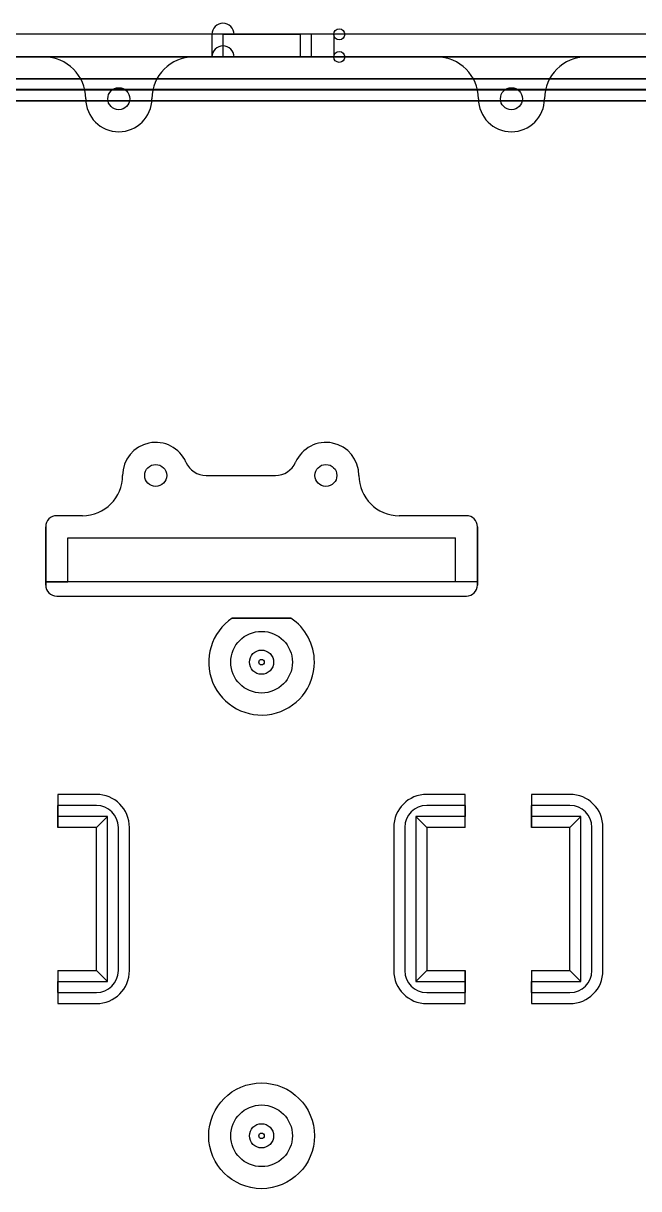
# Model space of a CAD drawing. Header units: millimetres. Extents: x -7 to 180, y -185 to 58.
# Drawn here: x 64.4 to 120.2, y -47.8 to 58 of the extents above; entities that cross this region are included whole.
import ezdxf

# ---------------------------------------------------------------- set-up
doc = ezdxf.new("R2010")
doc.units = ezdxf.units.MM
doc.layers.add('Body018', color=7, linetype='CONTINUOUS')

msp = doc.modelspace()

# ---------------------------------------------------------------- linework, layer by layer
at = {"layer": 'Body018'}
for p, q in [((172, 57, 16.55), (0, 57, 16.55)), ((172, 57, 16.55), (0, 57, 16.55)), ((172, 57, 3), (0, 57, 3)), ((172, 57, 3), (0, 57, 3)), ((81.5, 57, 4.7), (81.5, 54.95, 4.7)), ((81.5, 57, 5.9), (81.5, 54.95, 5.9)), ((81.5, 57, 4.7), (81.5, 57, 5.9)), ((81.5, 57, 5.9), (81.5, 54.95, 5.9)), ((81.5, 57, 4.7), (81.5, 54.95, 4.7)), ((81.5, 57, 4.7), (81.5, 57, 5.9)), ((89.5, 57, 3.7), (82.5, 57, 3.7)), ((82.5, 57, 3.7), (82.5, 54.95, 3.7)), ((82.5, 57, 6.9), (89.5, 57, 6.9)), ((82.5, 57, 6.9), (82.5, 54.95, 6.9)), ((82.5, 57, 3.7), (82.5, 54.95, 3.7)), ((82.5, 57, 6.9), (82.5, 54.95, 6.9)), ((82.5, 57, 6.9), (89.5, 57, 6.9)), ((89.5, 57, 3.7), (82.5, 57, 3.7)), ((89.5, 57, 3.7), (89.5, 54.95, 3.7)), ((89.5, 57, 6.9), (89.5, 54.95, 6.9)), ((89.5, 57, 3.7), (89.5, 54.95, 3.7)), ((89.5, 57, 6.9), (89.5, 54.95, 6.9)), ((90.5, 57, 5.9), (90.5, 57, 4.7)), ((90.5, 57, 4.7), (90.5, 54.95, 4.7)), ((90.5, 57, 5.9), (90.5, 54.95, 5.9)), ((90.5, 57, 4.7), (90.5, 54.95, 4.7)), ((90.5, 57, 5.9), (90.5, 54.95, 5.9)), ((90.5, 57, 5.9), (90.5, 57, 4.7)), ((92.55, 57, 5.3), (92.55, 54.95, 5.3)), ((92.55, 57, 5.3), (92.55, 54.95, 5.3)), ((66.24, 54.95), (0, 54.95)), ((172, 54.95, 18.6), (0, 54.95, 18.6)), ((172, 54.95, 18.6), (0, 54.95, 18.6)), ((172, 54.95, 16.6), (0, 54.95, 16.6)), ((172, 54.95, 18.6), (0, 54.95, 18.6)), ((0, 54.95, 11.401), (172, 54.95, 11.401)), ((172, 54.95, 16.6), (0, 54.95, 16.6)), ((0, 54.95, 11.401), (172, 54.95, 11.401)), ((141.5, 54.95, 8.601), (0, 54.95, 8.601)), ((66.24, 54.95), (0, 54.95)), ((172, 54.95, 18.6), (0, 54.95, 18.6)), ((141.5, 54.95, 8.601), (0, 54.95, 8.601)), ((66.24, 54.95), (66.24, 54.95, 2)), ((66.24, 54.95, 2), (79.84, 54.95, 2)), ((66.24, 54.95), (66.24, 54.95, 2)), ((66.24, 54.95, 2), (79.84, 54.95, 2)), ((101.89, 54.95), (79.84, 54.95)), ((79.84, 54.95), (79.84, 54.95, 2)), ((101.89, 54.95), (79.84, 54.95)), ((79.84, 54.95), (79.84, 54.95, 2)), ((81.5, 54.95, 5.9), (81.5, 54.95, 4.7)), ((81.5, 54.95, 5.9), (81.5, 54.95, 4.7)), ((82.5, 54.95, 3.7), (89.5, 54.95, 3.7)), ((89.5, 54.95, 6.9), (82.5, 54.95, 6.9)), ((82.5, 54.95, 3.7), (89.5, 54.95, 3.7)), ((89.5, 54.95, 6.9), (82.5, 54.95, 6.9)), ((90.5, 54.95, 4.7), (90.5, 54.95, 5.9)), ((90.5, 54.95, 4.7), (90.5, 54.95, 5.9)), ((101.89, 54.95, 2), (115.49, 54.95, 2)), ((101.89, 54.95), (101.89, 54.95, 2)), ((101.89, 54.95), (101.89, 54.95, 2)), ((101.89, 54.95, 2), (115.49, 54.95, 2)), ((141.5, 54.95), (115.49, 54.95)), ((141.5, 54.95), (115.49, 54.95)), ((115.49, 54.95), (115.49, 54.95, 2)), ((115.49, 54.95), (115.49, 54.95, 2)), ((143.5, 52.951, 10.6), (0, 52.951, 10.6)), ((143.5, 52.951, 10.6), (0, 52.951, 10.6)), ((0, 52.95, 16.6), (172, 52.95, 16.6)), ((0, 52.95, 16.6), (172, 52.95, 16.6)), ((172, 52.95, 13.401), (0, 52.95, 13.401)), ((143.5, 52.95, 10.601), (0, 52.95, 10.601)), ((172, 52.95, 13.401), (0, 52.95, 13.401)), ((143.5, 52.95, 10.6), (0, 52.95, 10.6)), ((143.5, 52.95, 10.601), (0, 52.95, 10.601)), ((143.5, 52.95, 10.6), (0, 52.95, 10.6)), ((172, 52, -2), (0, 52, -2)), ((172, 52, -2), (0, 52, -2)), ((0, 51.95, 16.6), (172, 51.95, 16.6)), ((0, 51.95, 16.6), (172, 51.95, 16.6)), ((0, 50.95, 15.6), (172, 50.95, 15.6)), ((172, 50.95, 12.601), (0, 50.95, 12.601)), ((0, 50.95, 15.6), (172, 50.95, 15.6)), ((172, 50.95, 12.601), (0, 50.95, 12.601)), ((70.04, 51.15), (70.04, 51.15, 2)), ((70.04, 51.15), (70.04, 51.15, 2)), ((74.04, 51.15, 2), (74.04, 51.15)), ((74.04, 51.15, 2), (74.04, 51.15)), ((76.04, 51.15), (76.04, 51.15, 2)), ((76.04, 51.15), (76.04, 51.15, 2)), ((105.69, 51.15), (105.69, 51.15, 2)), ((105.69, 51.15), (105.69, 51.15, 2)), ((109.69, 51.15, 2), (109.69, 51.15)), ((109.69, 51.15, 2), (109.69, 51.15)), ((111.69, 51.15), (111.69, 51.15, 2)), ((111.69, 51.15), (111.69, 51.15, 2)), ((79.14, 18.15), (79.14, 18.15, 2)), ((79.14, 18.15), (79.14, 18.15, 2)), ((89.09, 18.15), (89.09, 18.15, 2)), ((89.09, 18.15), (89.09, 18.15, 2)), ((73.39, 16.95), (73.39, 16.95, 2)), ((73.39, 16.95), (73.39, 16.95, 2)), ((77.39, 16.95, 2), (77.39, 16.95)), ((77.39, 16.95, 2), (77.39, 16.95)), ((80.973, 16.95), (87.257, 16.95)), ((80.973, 16.95), (80.973, 16.95, 2)), ((80.973, 16.95), (87.257, 16.95)), ((80.973, 16.95, 2), (87.257, 16.95, 2)), ((80.973, 16.95), (80.973, 16.95, 2)), ((80.973, 16.95, 2), (87.257, 16.95, 2)), ((87.257, 16.95), (87.257, 16.95, 2)), ((87.257, 16.95), (87.257, 16.95, 2)), ((92.84, 16.95, 2), (92.84, 16.95)), ((92.84, 16.95, 2), (92.84, 16.95)), ((94.84, 16.95), (94.84, 16.95, 2)), ((94.84, 16.95), (94.84, 16.95, 2)), ((69.74, 13.3), (67.4, 13.3)), ((67.4, 13.3, 2), (67.4, 13.3)), ((69.74, 13.3, 2), (67.4, 13.3, 2)), ((67.4, 13.3, 2), (67.4, 13.3)), ((69.74, 13.3), (67.4, 13.3)), ((69.74, 13.3, 2), (67.4, 13.3, 2)), ((69.74, 13.3), (69.74, 13.3, 2)), ((69.74, 13.3), (69.74, 13.3, 2)), ((104.6, 13.3), (98.49, 13.3)), ((98.49, 13.3), (98.49, 13.3, 2)), ((104.6, 13.3, 2), (98.49, 13.3, 2)), ((98.49, 13.3), (98.49, 13.3, 2)), ((104.6, 13.3), (98.49, 13.3)), ((104.6, 13.3, 2), (98.49, 13.3, 2)), ((104.6, 13.3, 2), (104.6, 13.3)), ((104.6, 13.3, 2), (104.6, 13.3)), ((66.4, 12.3), (66.4, 7)), ((66.4, 12.3), (66.4, 7)), ((66.4, 7.3, 2), (66.4, 12.3, 2)), ((66.4, 12.3, 2), (66.4, 12.3)), ((66.4, 12.3, 2), (66.4, 12.3)), ((66.4, 7.3, 2), (66.4, 12.3, 2)), ((105.6, 12.3), (105.6, 7)), ((105.6, 12.3, 2), (105.6, 12.3)), ((105.6, 12.3), (105.6, 7)), ((105.6, 12.3, 2), (105.6, 12.3)), ((105.6, 7.3, 2), (105.6, 12.3, 2)), ((105.6, 7.3, 2), (105.6, 12.3, 2)), ((68.4, 7.3, 2), (68.4, 11.3, 2)), ((68.4, 11.3, 2), (103.6, 11.3, 2)), ((68.4, 7.3), (68.4, 11.3)), ((68.4, 11.3), (68.4, 11.3, 2)), ((68.4, 7.3, 2), (68.4, 11.3, 2)), ((68.4, 7.3), (68.4, 11.3)), ((68.4, 11.3), (103.6, 11.3)), ((68.4, 11.3), (103.6, 11.3)), ((68.4, 11.3), (68.4, 11.3, 2)), ((68.4, 11.3, 2), (103.6, 11.3, 2)), ((103.6, 7.3, 2), (103.6, 11.3, 2)), ((103.6, 7.3), (103.6, 11.3)), ((103.6, 7.3), (103.6, 11.3)), ((103.6, 11.3), (103.6, 11.3, 2)), ((103.6, 7.3, 2), (103.6, 11.3, 2)), ((103.6, 11.3), (103.6, 11.3, 2)), ((66.4, 7, 3), (66.4, 7.3, 3)), ((66.4, 7.3, 3), (66.4, 7.3, 2)), ((66.4, 7, 3), (66.4, 7.3, 3)), ((105.6, 7.3, 3), (66.4, 7.3, 3)), ((66.4, 7.3, 3), (66.4, 7.3, 2)), ((66.4, 7.3, 2), (68.4, 7.3, 2)), ((105.6, 7.3, 3), (66.4, 7.3, 3)), ((66.4, 7.3, 2), (68.4, 7.3, 2)), ((66.4, 7, 3), (66.4, 7)), ((66.4, 7, 3), (66.4, 7)), ((68.4, 7.3), (68.4, 7.3, 2)), ((103.6, 7.3), (68.4, 7.3)), ((68.4, 7.3), (68.4, 7.3, 2)), ((103.6, 7.3), (68.4, 7.3)), ((103.6, 7.3), (103.6, 7.3, 2)), ((105.6, 7.3, 2), (103.6, 7.3, 2)), ((105.6, 7.3, 2), (103.6, 7.3, 2)), ((103.6, 7.3), (103.6, 7.3, 2)), ((105.6, 7, 3), (105.6, 7.3, 3)), ((105.6, 7.3, 3), (105.6, 7.3, 2)), ((105.6, 7, 3), (105.6, 7.3, 3)), ((105.6, 7.3, 3), (105.6, 7.3, 2)), ((105.6, 7, 3), (105.6, 7)), ((105.6, 7, 3), (105.6, 7)), ((67.4, 6), (104.6, 6)), ((67.4, 6), (104.6, 6)), ((67.4, 6, 3), (104.6, 6, 3)), ((67.4, 6, 3), (67.4, 6)), ((67.4, 6, 3), (67.4, 6)), ((67.4, 6, 3), (104.6, 6, 3)), ((104.6, 6, 3), (104.6, 6)), ((104.6, 6, 3), (104.6, 6)), ((83.347, 4), (88.653, 4)), ((83.347, 4), (88.653, 4)), ((86.25, 0, 2), (86.25, 0, -1.8)), ((86.25, 0, 2), (86.25, 0, -1.8)), ((87.1, 0, 7), (87.1, 0, 2)), ((87.1, 0, 7), (87.1, 0, 2)), ((88.8, 0, 2), (88.8, 0, 7)), ((88.8, 0, 2), (88.8, 0, 7)), ((67.5, -12), (67.5, -15)), ((71, -12), (67.5, -12)), ((67.5, -12), (67.5, -15)), ((71, -12), (67.5, -12)), ((104.5, -12), (101, -12)), ((104.5, -12), (101, -12)), ((104.5, -15), (104.5, -12)), ((104.5, -15), (104.5, -12)), ((110.5, -12), (110.5, -15)), ((114, -12), (110.5, -12)), ((110.5, -12), (110.5, -15)), ((114, -12), (110.5, -12)), ((67.5, -14, 2), (67.5, -13, 2)), ((67.5, -13, 2), (67.5, -13, 1)), ((71, -13, 1), (67.5, -13, 1)), ((67.5, -14, 2), (67.5, -13, 2)), ((71, -13, 2), (67.5, -13, 2)), ((71, -13, 1), (67.5, -13, 1)), ((67.5, -13, 2), (67.5, -13, 1)), ((71, -13, 2), (67.5, -13, 2)), ((71, -13, 1), (71, -13, 2)), ((71, -13, 1), (71, -13, 2)), ((104.5, -13, 1), (101, -13, 1)), ((104.5, -13, 1), (101, -13, 1)), ((101, -13, 1), (101, -13, 2)), ((104.5, -13, 2), (101, -13, 2)), ((104.5, -13, 2), (101, -13, 2)), ((101, -13, 1), (101, -13, 2)), ((104.5, -13, 2), (104.5, -13, 1)), ((104.5, -13, 2), (104.5, -14, 2)), ((104.5, -13, 2), (104.5, -13, 1)), ((104.5, -13, 2), (104.5, -14, 2)), ((110.5, -14, 2), (110.5, -13, 2)), ((110.5, -13, 2), (110.5, -13, 1)), ((114, -13, 1), (110.5, -13, 1)), ((110.5, -14, 2), (110.5, -13, 2)), ((114, -13, 2), (110.5, -13, 2)), ((114, -13, 1), (110.5, -13, 1)), ((110.5, -13, 2), (110.5, -13, 1)), ((114, -13, 2), (110.5, -13, 2)), ((114, -13, 1), (114, -13, 2)), ((114, -13, 1), (114, -13, 2)), ((67.5, -15, 1), (67.5, -14, 2)), ((72, -14, 2), (67.5, -14, 2)), ((72, -14, 2), (67.5, -14, 2)), ((67.5, -15, 1), (67.5, -14, 2)), ((71, -15, 1), (72, -14, 2)), ((71, -15, 1), (72, -14, 2)), ((72, -29, 2), (72, -14, 2)), ((72, -29, 2), (72, -14, 2)), ((104.5, -14, 2), (100, -14, 2)), ((100, -14, 2), (100, -29, 2)), ((104.5, -14, 2), (100, -14, 2)), ((101, -15, 1), (100, -14, 2)), ((101, -15, 1), (100, -14, 2)), ((100, -14, 2), (100, -29, 2)), ((104.5, -15, 1), (104.5, -14, 2)), ((104.5, -15, 1), (104.5, -14, 2)), ((110.5, -15, 1), (110.5, -14, 2)), ((115, -14, 2), (110.5, -14, 2)), ((115, -14, 2), (110.5, -14, 2)), ((110.5, -15, 1), (110.5, -14, 2)), ((114, -15, 1), (115, -14, 2)), ((114, -15, 1), (115, -14, 2)), ((115, -29, 2), (115, -14, 2)), ((115, -29, 2), (115, -14, 2)), ((71, -15), (67.5, -15)), ((71, -15), (67.5, -15)), ((67.5, -15), (67.5, -15, 1)), ((71, -15, 1), (67.5, -15, 1)), ((67.5, -15), (67.5, -15, 1)), ((71, -15, 1), (67.5, -15, 1)), ((71, -28), (71, -15)), ((71, -28), (71, -15)), ((71, -15), (71, -15, 1)), ((71, -28, 1), (71, -15, 1)), ((71, -15), (71, -15, 1)), ((71, -28, 1), (71, -15, 1)), ((73, -28, 1), (73, -15, 1)), ((73, -28, 2), (73, -15, 2)), ((73, -15, 1), (73, -15, 2)), ((73, -28, 1), (73, -15, 1)), ((73, -15, 1), (73, -15, 2)), ((73, -28, 2), (73, -15, 2)), ((74, -28), (74, -15)), ((74, -28), (74, -15)), ((98, -15), (98, -28)), ((98, -15), (98, -28)), ((99, -15, 1), (99, -28, 1)), ((99, -15, 2), (99, -28, 2)), ((99, -15, 1), (99, -28, 1)), ((99, -15, 2), (99, -28, 2)), ((99, -15, 1), (99, -15, 2)), ((99, -15, 1), (99, -15, 2)), ((104.5, -15), (101, -15)), ((101, -15), (101, -28)), ((104.5, -15), (101, -15)), ((101, -15), (101, -15, 1)), ((104.5, -15, 1), (101, -15, 1)), ((101, -15), (101, -28)), ((101, -15, 1), (101, -28, 1)), ((101, -15), (101, -15, 1)), ((104.5, -15, 1), (101, -15, 1)), ((101, -15, 1), (101, -28, 1)), ((104.5, -15, 1), (104.5, -15)), ((104.5, -15, 1), (104.5, -15)), ((114, -15), (110.5, -15)), ((114, -15), (110.5, -15)), ((110.5, -15), (110.5, -15, 1)), ((114, -15, 1), (110.5, -15, 1)), ((110.5, -15), (110.5, -15, 1)), ((114, -15, 1), (110.5, -15, 1)), ((114, -28), (114, -15)), ((114, -28), (114, -15)), ((114, -15), (114, -15, 1)), ((114, -28, 1), (114, -15, 1)), ((114, -15), (114, -15, 1)), ((114, -28, 1), (114, -15, 1)), ((116, -28, 1), (116, -15, 1)), ((116, -28, 2), (116, -15, 2)), ((116, -15, 1), (116, -15, 2)), ((116, -28, 1), (116, -15, 1)), ((116, -15, 1), (116, -15, 2)), ((116, -28, 2), (116, -15, 2)), ((117, -28), (117, -15)), ((117, -28), (117, -15)), ((67.5, -28), (67.5, -31)), ((67.5, -28), (71, -28)), ((67.5, -28), (67.5, -31)), ((67.5, -28, 1), (67.5, -29, 2)), ((67.5, -28, 1), (67.5, -28)), ((67.5, -28), (71, -28)), ((67.5, -28, 1), (71, -28, 1)), ((67.5, -28, 1), (67.5, -28)), ((67.5, -28, 1), (67.5, -29, 2)), ((67.5, -28, 1), (71, -28, 1)), ((71, -28), (71, -28, 1)), ((71, -28), (71, -28, 1)), ((71, -28, 1), (72, -29, 2)), ((71, -28, 1), (72, -29, 2)), ((73, -28, 1), (73, -28, 2)), ((73, -28, 1), (73, -28, 2)), ((99, -28, 1), (99, -28, 2)), ((99, -28, 1), (99, -28, 2)), ((101, -28, 1), (100, -29, 2)), ((101, -28, 1), (100, -29, 2)), ((101, -28), (104.5, -28)), ((101, -28), (101, -28, 1)), ((101, -28), (104.5, -28)), ((101, -28, 1), (104.5, -28, 1)), ((101, -28), (101, -28, 1)), ((101, -28, 1), (104.5, -28, 1)), ((104.5, -31), (104.5, -28)), ((104.5, -28), (104.5, -28, 1)), ((104.5, -31), (104.5, -28)), ((104.5, -28), (104.5, -28, 1)), ((104.5, -28, 1), (104.5, -29, 2)), ((104.5, -28, 1), (104.5, -29, 2)), ((110.5, -28), (110.5, -31)), ((110.5, -28), (114, -28)), ((110.5, -28), (110.5, -31)), ((110.5, -28, 1), (110.5, -29, 2)), ((110.5, -28, 1), (110.5, -28)), ((110.5, -28), (114, -28)), ((110.5, -28, 1), (114, -28, 1)), ((110.5, -28, 1), (110.5, -28)), ((110.5, -28, 1), (110.5, -29, 2)), ((110.5, -28, 1), (114, -28, 1)), ((114, -28), (114, -28, 1)), ((114, -28), (114, -28, 1)), ((114, -28, 1), (115, -29, 2)), ((114, -28, 1), (115, -29, 2)), ((116, -28, 1), (116, -28, 2)), ((116, -28, 1), (116, -28, 2)), ((67.5, -30, 2), (67.5, -29, 2)), ((67.5, -30, 2), (67.5, -29, 2)), ((67.5, -29, 2), (72, -29, 2)), ((67.5, -29, 2), (72, -29, 2)), ((100, -29, 2), (104.5, -29, 2)), ((100, -29, 2), (104.5, -29, 2)), ((104.5, -29, 2), (104.5, -30, 2)), ((104.5, -29, 2), (104.5, -30, 2)), ((110.5, -30, 2), (110.5, -29, 2)), ((110.5, -30, 2), (110.5, -29, 2)), ((110.5, -29, 2), (115, -29, 2)), ((110.5, -29, 2), (115, -29, 2)), ((67.5, -30, 2), (67.5, -30, 1)), ((67.5, -30, 1), (71, -30, 1)), ((67.5, -30, 1), (71, -30, 1)), ((67.5, -30, 2), (71, -30, 2)), ((67.5, -30, 2), (67.5, -30, 1)), ((67.5, -30, 2), (71, -30, 2)), ((71, -30, 1), (71, -30, 2)), ((71, -30, 1), (71, -30, 2)), ((101, -30, 1), (104.5, -30, 1)), ((101, -30, 2), (104.5, -30, 2)), ((101, -30, 1), (104.5, -30, 1)), ((101, -30, 2), (104.5, -30, 2)), ((101, -30, 1), (101, -30, 2)), ((101, -30, 1), (101, -30, 2)), ((104.5, -30, 2), (104.5, -30, 1)), ((104.5, -30, 2), (104.5, -30, 1)), ((110.5, -30, 2), (110.5, -30, 1)), ((110.5, -30, 1), (114, -30, 1)), ((110.5, -30, 1), (114, -30, 1)), ((110.5, -30, 2), (114, -30, 2)), ((110.5, -30, 2), (110.5, -30, 1)), ((110.5, -30, 2), (114, -30, 2)), ((114, -30, 1), (114, -30, 2)), ((114, -30, 1), (114, -30, 2)), ((67.5, -31), (71, -31)), ((67.5, -31), (71, -31)), ((101, -31), (104.5, -31)), ((101, -31), (104.5, -31)), ((110.5, -31), (114, -31)), ((110.5, -31), (114, -31)), ((86.25, -43, 2), (86.25, -43, -1.8)), ((86.25, -43, 2), (86.25, -43, -1.8)), ((87.1, -43, 7), (87.1, -43, 2)), ((87.1, -43, 7), (87.1, -43, 2)), ((88.8, -43, 2), (88.8, -43, 7)), ((88.8, -43, 2), (88.8, -43, 7))]:
    msp.add_line(p, q, dxfattribs=at)
msp.add_lwpolyline([(88.653, 4), (83.666, 4), (83.347, 4)], dxfattribs=at)
msp.add_lwpolyline([(88.653, 4), (83.666, 4), (83.347, 4)], dxfattribs=at)
for centre, radius in [((93.05, 57, 5.3), 0.5), ((93.05, 57, 5.3), 0.5), ((93.05, 54.95, 5.3), 0.5), ((93.05, 54.95, 5.3), 0.5), ((73.04, 51.15, 2), 1), ((73.04, 51.15, 2), 1), ((73.04, 51.15), 1), ((73.04, 51.15), 1), ((108.69, 51.15, 2), 1), ((108.69, 51.15, 2), 1), ((108.69, 51.15), 1), ((108.69, 51.15), 1), ((76.39, 16.95, 2), 1), ((76.39, 16.95, 2), 1), ((76.39, 16.95), 1), ((76.39, 16.95), 1), ((91.84, 16.95, 2), 1), ((91.84, 16.95, 2), 1), ((91.84, 16.95), 1), ((91.84, 16.95), 1), ((86, 0, 2), 2.8), ((86, 0, 2), 2.8), ((86, 0, 7), 2.8), ((86, 0, 7), 2.8), ((86, 0, 7), 1.1), ((86, 0, 7), 1.1), ((86, 0, 2), 1.1), ((86, 0, 2), 1.1), ((86, 0, 2), 0.25), ((86, 0, 2), 0.25), ((86, 0, -1.8), 0.25), ((86, 0, -1.8), 0.25), ((86, -43), 4.8), ((86, -43), 4.8), ((86, -43, 2), 2.8), ((86, -43, 2), 2.8), ((86, -43, 7), 2.8), ((86, -43, 7), 2.8), ((86, -43, 7), 1.1), ((86, -43, 7), 1.1), ((86, -43, 2), 1.1), ((86, -43, 2), 1.1), ((86, -43, 2), 0.25), ((86, -43, 2), 0.25), ((86, -43, -1.8), 0.25), ((86, -43, -1.8), 0.25)]:
    msp.add_circle(centre, radius, dxfattribs=at)
for centre, radius, start, end in [((82.5, 57, 5.9), 1, 0, 180), ((82.5, 57, 5.9), 1, 0, 180), ((89.5, 57, 4.7), 1, 0, 0), ((89.5, 57, 4.7), 1, 0, 0), ((82.5, 57, 4.7), 0, 180, 0), ((82.5, 57, 4.7), 0, 180, 0), ((89.5, 57, 5.9), 0, 0, 0), ((89.5, 57, 5.9), 0, 0, 0), ((82.5, 54.95, 5.9), 1, 0, 180), ((82.5, 54.95, 5.9), 1, 0, 180), ((89.5, 54.95, 4.7), 1, 0, 0), ((89.5, 54.95, 4.7), 1, 0, 0), ((66.24, 51.15), 3.8, 0, 90), ((66.24, 51.15), 3.8, 0, 90), ((66.24, 51.15, 2), 3.8, 0, 90), ((66.24, 51.15, 2), 3.8, 0, 90), ((79.84, 51.15), 3.8, 90, -180), ((79.84, 51.15), 3.8, 90, -180), ((79.84, 51.15, 2), 3.8, 90, -180), ((79.84, 51.15, 2), 3.8, 90, -180), ((82.5, 54.95, 4.7), 0, 180, 0), ((82.5, 54.95, 4.7), 0, 180, 0), ((89.5, 54.95, 5.9), 0, 0, 0), ((89.5, 54.95, 5.9), 0, 0, 0), ((101.89, 51.15), 3.8, 0, 90), ((101.89, 51.15), 3.8, 0, 90), ((101.89, 51.15, 2), 3.8, 0, 90), ((101.89, 51.15, 2), 3.8, 0, 90), ((115.49, 51.15), 3.8, 90, 180), ((115.49, 51.15), 3.8, 90, 180), ((115.49, 51.15, 2), 3.8, 90, 180), ((115.49, 51.15, 2), 3.8, 90, 180), ((73.04, 51.15), 3, 180, 0), ((73.04, 51.15), 3, 180, 0), ((73.04, 51.15, 2), 3, 180, 0), ((73.04, 51.15, 2), 3, 180, 0), ((108.69, 51.15), 3, 180, 0), ((108.69, 51.15), 3, 180, 0), ((108.69, 51.15, 2), 3, 180, 0), ((108.69, 51.15, 2), 3, 180, 0), ((76.39, 16.95), 3, 23.57818, 180), ((76.39, 16.95), 3, 23.57818, 180), ((76.39, 16.95, 2), 3, 23.57818, 180), ((76.39, 16.95, 2), 3, 23.57818, 180), ((91.84, 16.95), 3, 0, 156.42182), ((91.84, 16.95), 3, 0, 156.42182), ((91.84, 16.95, 2), 3, 0, 156.42182), ((91.84, 16.95, 2), 3, 0, 156.42182), ((80.973, 18.95), 2, -156.42182, -90), ((80.973, 18.95), 2, -156.42182, -90), ((80.973, 18.95, 2), 2, -156.42182, -90), ((80.973, 18.95, 2), 2, -156.42182, -90), ((87.257, 18.95), 2, -90, -23.57818), ((87.257, 18.95), 2, -90, -23.57818), ((87.257, 18.95, 2), 2, -90, -23.57818), ((87.257, 18.95, 2), 2, -90, -23.57818), ((69.74, 16.95), 3.65, -90, 0), ((69.74, 16.95), 3.65, -90, 0), ((69.74, 16.95, 2), 3.65, -90, 0), ((69.74, 16.95, 2), 3.65, -90, 0), ((98.49, 16.95), 3.65, 180, -90), ((98.49, 16.95), 3.65, 180, -90), ((98.49, 16.95, 2), 3.65, 180, -90), ((98.49, 16.95, 2), 3.65, 180, -90), ((67.4, 12.3), 1, 90, 180), ((67.4, 12.3, 2), 1, 90, 180), ((67.4, 12.3), 1, 90, 180), ((67.4, 12.3, 2), 1, 90, 180), ((104.6, 12.3), 1, 0, 90), ((104.6, 12.3, 2), 1, 0, 90), ((104.6, 12.3), 1, 0, 90), ((104.6, 12.3, 2), 1, 0, 90), ((67.4, 7), 1, 180, -90), ((67.4, 7, 3), 1, 180, -90), ((67.4, 7), 1, 180, -90), ((67.4, 7, 3), 1, 180, -90), ((104.6, 7), 1, -90, 0), ((104.6, 7, 3), 1, -90, 0), ((104.6, 7), 1, -90, 0), ((104.6, 7, 3), 1, -90, 0), ((86, 0), 4.8, 123.55731, 0), ((86, 0), 4.8, 123.55731, 0), ((86, 0), 4.8, 0, 56.44269), ((86, 0), 4.8, 0, 56.44269), ((90.8, 0, 2), 0, 180, 0), ((90.8, 0, 2), 0, 180, 0), ((67.5, -12, 1), 0, -90, 0), ((67.5, -12, 1), 0, -90, 0), ((71, -15), 3, 0, 90), ((71, -12, 1), 0, -90, 0), ((71, -15), 3, 0, 90), ((71, -12, 1), 0, -90, 0), ((101, -15), 3, 90, 180), ((101, -15), 3, 90, 180), ((101, -12, 1), 0, -90, 0), ((101, -12, 1), 0, -90, 0), ((104.5, -12, 1), 0, -90, 0), ((104.5, -12, 1), 0, -90, 0), ((110.5, -12, 1), 0, -90, 0), ((110.5, -12, 1), 0, -90, 0), ((114, -15), 3, 0, 90), ((114, -12, 1), 0, -90, 0), ((114, -15), 3, 0, 90), ((114, -12, 1), 0, -90, 0), ((71, -15, 1), 2, 0, 90), ((71, -15, 2), 2, 0, 90), ((71, -15, 1), 2, 0, 90), ((71, -15, 2), 2, 0, 90), ((101, -15, 1), 2, 90, 180), ((101, -15, 2), 2, 90, 180), ((101, -15, 1), 2, 90, 180), ((101, -15, 2), 2, 90, 180), ((114, -15, 1), 2, 0, 90), ((114, -15, 2), 2, 0, 90), ((114, -15, 1), 2, 0, 90), ((114, -15, 2), 2, 0, 90), ((74, -15, 1), 0, 180, 0), ((74, -15, 1), 0, 180, 0), ((98, -15, 1), 0, 0, 0), ((98, -15, 1), 0, 0, 0), ((117, -15, 1), 0, 180, 0), ((117, -15, 1), 0, 180, 0), ((71, -28), 3, -90, 0), ((71, -28), 3, -90, 0), ((71, -28, 1), 2, -90, 0), ((71, -28, 2), 2, -90, 0), ((71, -28, 1), 2, -90, 0), ((71, -28, 2), 2, -90, 0), ((74, -28, 1), 0, 180, 0), ((74, -28, 1), 0, 180, 0), ((101, -28), 3, 180, -90), ((98, -28, 1), 0, 0, 0), ((101, -28), 3, 180, -90), ((98, -28, 1), 0, 0, 0), ((101, -28, 1), 2, 180, -90), ((101, -28, 2), 2, 180, -90), ((101, -28, 1), 2, 180, -90), ((101, -28, 2), 2, 180, -90), ((114, -28), 3, -90, 0), ((114, -28), 3, -90, 0), ((114, -28, 1), 2, -90, 0), ((114, -28, 2), 2, -90, 0), ((114, -28, 1), 2, -90, 0), ((114, -28, 2), 2, -90, 0), ((117, -28, 1), 0, 180, 0), ((117, -28, 1), 0, 180, 0), ((67.5, -31, 1), 0, 90, 0), ((67.5, -31, 1), 0, 90, 0), ((71, -31, 1), 0, 90, 0), ((71, -31, 1), 0, 90, 0), ((101, -31, 1), 0, 90, 0), ((101, -31, 1), 0, 90, 0), ((104.5, -31, 1), 0, 90, 0), ((104.5, -31, 1), 0, 90, 0), ((110.5, -31, 1), 0, 90, 0), ((110.5, -31, 1), 0, 90, 0), ((114, -31, 1), 0, 90, 0), ((114, -31, 1), 0, 90, 0), ((90.8, -43, 2), 0, 180, 0), ((90.8, -43, 2), 0, 180, 0)]:
    msp.add_arc(centre, radius, start, end, dxfattribs=at)

doc.saveas('drawing.dxf')
